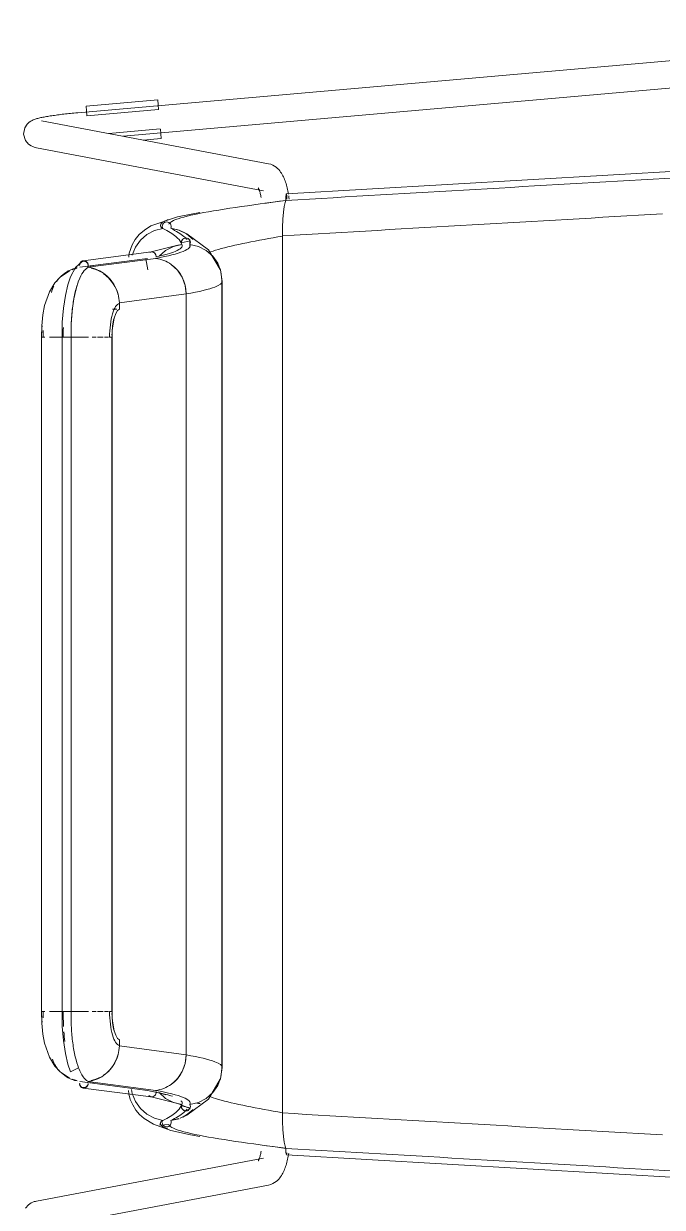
# Model space of a CAD drawing. Header units: millimetres. Extents: x 155927 to 295199, y -4084 to 97293.
# Drawn here: x 226810 to 227090, y 23719 to 24236 of the extents above; entities that cross this region are included whole.
import ezdxf

# ---------------------------------------------------------------- set-up
doc = ezdxf.new("R2010")
doc.units = ezdxf.units.MM
doc.header["$MEASUREMENT"] = 0
doc.layers.add('I-FURN', color=8, linetype='CONTINUOUS', lineweight=9)

msp = doc.modelspace()

# ---------------------------------------------------------------- linework, layer by layer
at = {"layer": 'I-FURN'}
for p, q in [((227277.29, 24236.28), (226833.97, 24197.33)), ((226853.84, 24187.03), (227278.34, 24224.33)), ((226837.58, 24200.15), (226868.99, 24202.91)), ((226868.99, 24202.91), (226869.17, 24200.86)), ((226833.06, 24197.25), (226833.81, 24197.32)), ((226833.81, 24197.32), (226833.97, 24197.33)), ((226837.76, 24198.11), (226837.58, 24200.15)), ((226837.94, 24196.04), (226837.76, 24198.11)), ((226837.95, 24195.92), (226869.36, 24198.68)), ((226869.17, 24200.86), (226869.35, 24198.8)), ((226810.78, 24190.71), (226811.82, 24192.37)), ((226811.82, 24192.37), (226812.73, 24193.22)), ((226812.73, 24193.22), (226813.43, 24193.7)), ((226813.43, 24193.7), (226813.99, 24194)), ((226813.99, 24194), (226814.47, 24194.22)), ((226814.47, 24194.22), (226814.9, 24194.39)), ((226814.9, 24194.39), (226815.3, 24194.53)), ((226815.3, 24194.53), (226815.7, 24194.66)), ((226815.7, 24194.66), (226816.09, 24194.77)), ((226816.09, 24194.77), (226816.49, 24194.88)), ((226816.49, 24194.88), (226816.91, 24194.98)), ((226816.91, 24194.98), (226817.33, 24195.08)), ((226817.33, 24195.08), (226817.78, 24195.18)), ((226817.78, 24195.18), (226818.24, 24195.28)), ((226917.41, 24175.04), (226818.12, 24193.85)), ((226818.24, 24195.28), (226818.71, 24195.37)), ((226818.71, 24195.37), (226819.21, 24195.47)), ((226819.21, 24195.47), (226819.72, 24195.56)), ((226819.72, 24195.56), (226820.26, 24195.66)), ((226820.26, 24195.66), (226820.81, 24195.75)), ((226820.81, 24195.75), (226821.38, 24195.84)), ((226821.38, 24195.84), (226821.96, 24195.93)), ((226821.96, 24195.93), (226822.57, 24196.02)), ((226822.57, 24196.02), (226823.18, 24196.11)), ((226823.18, 24196.11), (226823.82, 24196.2)), ((226823.82, 24196.2), (226824.47, 24196.29)), ((226824.47, 24196.29), (226825.13, 24196.38)), ((226825.13, 24196.38), (226825.81, 24196.47)), ((226825.81, 24196.47), (226826.5, 24196.55)), ((226826.5, 24196.55), (226827.19, 24196.64)), ((226827.19, 24196.64), (226827.9, 24196.72)), ((226827.9, 24196.72), (226828.62, 24196.8)), ((226828.62, 24196.8), (226829.35, 24196.88)), ((226829.35, 24196.88), (226830.08, 24196.96)), ((226830.08, 24196.96), (226830.82, 24197.04)), ((226830.82, 24197.04), (226831.56, 24197.11)), ((226831.56, 24197.11), (226832.31, 24197.18)), ((226832.31, 24197.18), (226833.06, 24197.25)), ((226810.3, 24187.95), (226810.78, 24190.71)), ((226811.13, 24185.2), (226810.3, 24187.95)), ((226870.1, 24190.23), (226847.5, 24188.24)), ((226870.11, 24190.11), (226870.3, 24188.04)), ((226870.3, 24188.04), (226870.48, 24186)), ((226811.13, 24185.2), (226812.45, 24183.62)), ((226812.45, 24183.62), (226813.53, 24182.88)), ((226813.53, 24182.88), (226814.34, 24182.5)), ((226814.34, 24182.5), (226814.96, 24182.29)), ((226814.96, 24182.29), (226815.47, 24182.15)), ((226815.47, 24182.15), (226815.89, 24182.06)), ((226815.89, 24182.06), (226915.18, 24163.25)), ((226862.58, 24185.3), (226870.48, 24186)), ((227257.17, 24181.14), (226925.26, 24161.85)), ((226917.41, 24175.04), (226918.4, 24174.78)), ((226918.4, 24174.78), (226919.3, 24174.42)), ((226919.3, 24174.42), (226920.09, 24173.98)), ((226920.09, 24173.98), (226920.77, 24173.5)), ((226920.77, 24173.5), (226921.37, 24172.99)), ((226921.37, 24172.99), (226921.89, 24172.47)), ((226921.89, 24172.47), (226922.34, 24171.94)), ((226922.34, 24171.94), (226922.74, 24171.4)), ((226922.74, 24171.4), (226923.1, 24170.87)), ((226923.1, 24170.87), (226923.43, 24170.33)), ((226923.43, 24170.33), (226923.72, 24169.79)), ((226923.72, 24169.79), (226923.99, 24169.24)), ((226923.99, 24169.24), (226924.24, 24168.68)), ((226924.24, 24168.68), (226924.48, 24168.11)), ((226924.48, 24168.11), (226924.7, 24167.53)), ((226924.7, 24167.53), (226924.9, 24166.94)), ((226924.9, 24166.94), (226925.1, 24166.33)), ((226925.1, 24166.33), (226925.28, 24165.72)), ((226912.95, 24164.47), (226912.97, 24164.45)), ((226912.97, 24164.45), (226913.01, 24164.37)), ((226913.01, 24164.37), (226913.06, 24164.29)), ((226913.06, 24164.29), (226913.13, 24164.13)), ((226913.13, 24164.13), (226913.22, 24163.94)), ((226913.22, 24163.94), (226913.31, 24163.71)), ((226913.31, 24163.71), (226913.41, 24163.44)), ((226913.41, 24163.44), (226913.52, 24163.13)), ((226913.52, 24163.13), (226913.63, 24162.8)), ((226913.63, 24162.8), (226913.74, 24162.43)), ((226913.74, 24162.43), (226913.84, 24162.04)), ((226913.84, 24162.04), (226913.95, 24161.62)), ((226913.95, 24161.62), (226914.05, 24161.17)), ((226914.05, 24161.17), (226914.15, 24160.7)), ((226925.08, 24160.9), (226925.11, 24161.29)), ((226925.11, 24161.28), (226925.08, 24160.9)), ((226925.11, 24161.29), (226925.16, 24161.59)), ((226925.16, 24161.58), (226925.11, 24161.28)), ((226925.16, 24161.59), (226925.21, 24161.78)), ((226925.21, 24161.77), (226925.16, 24161.58)), ((226925.26, 24161.85), (226925.21, 24161.77)), ((226925.21, 24161.78), (226925.26, 24161.85)), ((226925.31, 24161.78), (226925.26, 24161.85)), ((226925.26, 24161.85), (226925.31, 24161.79)), ((226925.28, 24165.72), (226925.45, 24165.09)), ((226925.31, 24161.79), (226925.36, 24161.6)), ((226925.36, 24161.6), (226925.31, 24161.78)), ((226925.41, 24161.31), (226925.36, 24161.6)), ((226925.36, 24161.6), (226925.41, 24161.31)), ((226925.44, 24160.93), (226925.41, 24161.31)), ((226925.41, 24161.31), (226925.44, 24160.93)), ((226925.45, 24165.09), (226925.61, 24164.44)), ((226925.61, 24164.44), (226925.77, 24163.79)), ((226925.77, 24163.79), (226925.91, 24163.12)), ((226925.91, 24163.12), (226926.04, 24162.44)), ((226926.04, 24162.44), (226926.17, 24161.74)), ((226914.15, 24160.7), (226914.25, 24160.21)), ((226924.3, 24156.33), (226923.99, 24153.84)), ((226924, 24153.87), (226924.31, 24156.33)), ((226924.67, 24158.08), (226924.3, 24156.33)), ((226924.31, 24156.34), (226924.67, 24158.08)), ((226924.67, 24158.08), (226925.07, 24158.98)), ((226925.07, 24158.98), (226924.67, 24158.08)), ((226925.05, 24159.95), (226925.06, 24160.45)), ((226925.06, 24160.44), (226925.05, 24159.95)), ((226925.05, 24159.95), (226925.05, 24159.45)), ((226925.05, 24159.45), (226925.05, 24159.95)), ((226925.05, 24159.45), (226925.07, 24158.98)), ((226925.07, 24158.98), (226925.05, 24159.45)), ((226925.08, 24160.9), (226925.06, 24160.44)), ((226925.06, 24160.45), (226925.08, 24160.9)), ((226925.46, 24160.48), (226925.44, 24160.93)), ((226925.44, 24160.93), (226925.47, 24160.48)), ((226925.47, 24159.99), (226925.46, 24160.48)), ((226925.47, 24160.48), (226925.47, 24159.99)), ((226925.47, 24159.49), (226925.47, 24159.99)), ((226925.47, 24159.99), (226925.47, 24159.49)), ((226926.28, 24161.04), (226926.39, 24160.33)), ((226926.39, 24160.33), (226926.49, 24159.6)), ((226877.68, 24151.84), (226865.97, 24147.85)), ((226887.35, 24153.74), (226877.68, 24151.84)), ((226923.6, 24147.26), (226923.75, 24150.74)), ((226923.75, 24150.74), (226923.6, 24147.2)), ((226923.99, 24153.84), (226923.75, 24150.74)), ((226923.76, 24150.78), (226923.99, 24153.84)), ((226863.14, 24146.03), (226860.9, 24144.04)), ((226865.97, 24147.85), (226863.14, 24146.03)), ((226867.54, 24145.83), (226864.22, 24144.09)), ((226871.17, 24146.73), (226867.54, 24145.83)), ((226870.97, 24147.7), (226871.04, 24148.2)), ((226871.04, 24148.2), (226870.97, 24147.7)), ((226871.01, 24147.2), (226870.97, 24147.7)), ((226870.97, 24147.7), (226871.01, 24147.21)), ((226871.01, 24147.21), (226871.17, 24146.73)), ((226871.18, 24146.73), (226871.01, 24147.2)), ((226871.04, 24148.2), (226871.24, 24148.65)), ((226871.24, 24148.65), (226871.04, 24148.2)), ((226871.24, 24148.65), (226871.54, 24149.04)), ((226871.54, 24149.04), (226871.24, 24148.65)), ((226871.54, 24149.04), (226871.94, 24149.34)), ((226871.94, 24149.34), (226871.54, 24149.04)), ((226872.39, 24149.54), (226871.94, 24149.34)), ((226871.94, 24149.34), (226872.39, 24149.53)), ((226872.39, 24149.53), (226872.88, 24149.61)), ((226872.88, 24149.61), (226872.39, 24149.54)), ((226872.88, 24149.61), (226873.36, 24149.55)), ((226873.36, 24149.55), (226872.88, 24149.61)), ((226873.36, 24149.55), (226873.82, 24149.37)), ((226873.82, 24149.37), (226873.36, 24149.55)), ((226873.82, 24149.37), (226874.22, 24149.08)), ((226874.23, 24149.08), (226873.82, 24149.37)), ((226874.22, 24149.08), (226874.54, 24148.7)), ((226874.54, 24148.7), (226874.23, 24149.08)), ((226874.54, 24148.7), (226874.75, 24148.25)), ((226874.75, 24148.25), (226874.54, 24148.7)), ((226874.81, 24147.26), (226874.66, 24146.79)), ((226874.66, 24146.79), (226874.81, 24147.26)), ((226874.66, 24146.79), (226878.27, 24145.99)), ((226878.28, 24146), (226874.66, 24146.79)), ((226874.75, 24148.25), (226874.84, 24147.76)), ((226874.84, 24147.76), (226874.75, 24148.25)), ((226874.84, 24147.76), (226874.81, 24147.26)), ((226874.81, 24147.26), (226874.84, 24147.76)), ((226878.27, 24145.99), (226881.6, 24144.35)), ((226881.6, 24144.36), (226878.28, 24146)), ((226923.54, 24143.51), (226923.6, 24147.2)), ((226923.6, 24147.2), (226923.54, 24143.43)), ((226859.12, 24141.87), (226857.78, 24139.6)), ((226860.9, 24144.04), (226859.12, 24141.87)), ((226861.4, 24141.61), (226859.22, 24138.53)), ((226864.22, 24144.09), (226861.4, 24141.61)), ((226883.15, 24141.29), (226879.26, 24140.45)), ((226879.43, 24141.24), (226879.34, 24140.74)), ((226879.34, 24140.74), (226879.38, 24140.25)), ((226879.35, 24140.74), (226879.43, 24141.23)), ((226879.38, 24140.24), (226879.35, 24140.74)), ((226879.63, 24141.69), (226879.43, 24141.24)), ((226879.43, 24141.23), (226879.63, 24141.68)), ((226879.63, 24141.68), (226879.94, 24142.07)), ((226879.94, 24142.07), (226879.63, 24141.69)), ((226881.67, 24144.41), (226879.93, 24145.3)), ((226879.94, 24142.07), (226880.35, 24142.36)), ((226880.34, 24142.36), (226879.94, 24142.07)), ((226880.81, 24142.55), (226880.34, 24142.36)), ((226880.35, 24142.36), (226880.81, 24142.55)), ((226881.3, 24142.62), (226880.81, 24142.55)), ((226880.81, 24142.55), (226881.3, 24142.61)), ((226881.79, 24142.55), (226881.3, 24142.62)), ((226881.3, 24142.61), (226881.79, 24142.55)), ((226884.43, 24141.96), (226881.6, 24144.36)), ((226881.6, 24144.35), (226884.44, 24141.96)), ((226891.21, 24137.43), (226881.67, 24144.41)), ((226881.79, 24142.55), (226882.25, 24142.36)), ((226882.25, 24142.36), (226881.79, 24142.55)), ((226882.25, 24142.36), (226882.65, 24142.07)), ((226882.65, 24142.07), (226882.25, 24142.36)), ((226882.65, 24142.07), (226882.96, 24141.68)), ((226882.97, 24141.69), (226882.65, 24142.07)), ((226882.96, 24141.68), (226883.17, 24141.23)), ((226883.17, 24141.24), (226882.97, 24141.69)), ((226883.07, 24138.71), (226883.02, 24141.59)), ((226883.25, 24140.74), (226883.17, 24141.24)), ((226883.17, 24141.23), (226883.25, 24140.74)), ((226883.25, 24140.74), (226883.21, 24140.24)), ((226883.21, 24140.25), (226883.25, 24140.74)), ((226923.54, 24143.43), (226923.54, 23760.03)), ((226923.54, 23760.03), (226923.54, 24143.43)), ((226866.16, 24136.47), (226836.38, 24132.61)), ((226856.49, 24136), (226856.26, 24134.23)), ((226857.78, 24139.6), (226856.49, 24136)), ((226859.22, 24138.53), (226857.82, 24135.01)), ((226865.92, 24136.41), (226865.48, 24136.23)), ((226866.39, 24136.48), (226865.92, 24136.41)), ((226866.08, 24136.45), (226877.7, 24139.42)), ((226866.86, 24136.41), (226866.39, 24136.48)), ((226867.3, 24136.22), (226866.86, 24136.41)), ((226867.69, 24135.93), (226867.3, 24136.22)), ((226867.99, 24135.55), (226867.69, 24135.93)), ((226868.18, 24135.09), (226867.99, 24135.55)), ((226872.43, 24137.13), (226869.56, 24134.62)), ((226875.83, 24138.88), (226872.43, 24137.13)), ((226879.54, 24139.78), (226875.83, 24138.88)), ((226877.7, 24139.42), (226879.56, 24139.74)), ((226879.38, 24140.25), (226879.54, 24139.78)), ((226879.55, 24139.77), (226879.38, 24140.24)), ((226883.05, 24139.78), (226883.21, 24140.25)), ((226883.21, 24140.24), (226883.05, 24139.77)), ((226886.76, 24138.88), (226883.05, 24139.78)), ((226886.76, 24138.88), (226890.15, 24137.13)), ((226890.16, 24137.13), (226886.76, 24138.88)), ((226890.15, 24137.13), (226893.03, 24134.62)), ((226893.03, 24134.62), (226890.16, 24137.13)), ((226896.33, 24128.78), (226891.21, 24137.43)), ((226832.98, 24129.71), (226835.88, 24132.25)), ((226864.52, 24133.62), (226834.82, 24129.77)), ((226836.02, 24129.92), (226840.79, 24130.54)), ((226838.37, 24129.79), (226868.07, 24133.64)), ((226863.74, 24133.49), (226864.69, 24128.67)), ((226868.26, 24134.6), (226868.18, 24135.09)), ((226868.22, 24134.11), (226868.26, 24134.6)), ((226877.57, 24128.52), (226874.83, 24131.01)), ((226893.03, 24134.62), (226895.2, 24131.48)), ((226895.2, 24131.49), (226893.03, 24134.62)), ((226896.4, 24128.62), (226895.03, 24131.8)), ((226896.57, 24127.92), (226895.2, 24131.49)), ((226895.2, 24131.48), (226896.56, 24127.91)), ((226824, 24122.98), (226826.3, 24125.45)), ((226826.3, 24125.45), (226830.19, 24128.13)), ((226829.64, 24122.13), (226830.8, 24125.59)), ((226830.19, 24128.13), (226830.39, 24128.23)), ((226830.8, 24125.59), (226832.98, 24129.71)), ((226879.65, 24125.4), (226877.57, 24128.52)), ((226880.97, 24121.86), (226879.65, 24125.4)), ((226897.19, 24123.59), (226896.4, 24128.62)), ((226896.56, 24127.91), (226897.04, 24124.12)), ((226897.04, 24124.12), (226896.57, 24127.92)), ((226821.61, 24119.09), (226824, 24122.98)), ((226828.54, 24117.44), (226829.64, 24122.13)), ((226833.25, 24120.39), (226832.28, 24115.96)), ((226834.34, 24123.83), (226833.25, 24120.39)), ((226881.44, 24118.09), (226880.97, 24121.86)), ((226897.04, 24124.12), (226897.04, 23779.34)), ((226897.04, 23779.34), (226897.04, 24124.12)), ((226897.19, 24084.68), (226897.19, 24123.59)), ((226819.48, 24113.05), (226821.61, 24119.09)), ((226827.69, 24111.82), (226828.54, 24117.44)), ((226832.28, 24115.96), (226831.69, 24111.95)), ((226852.17, 24114.23), (226881.44, 24118.09)), ((226881.44, 24118.09), (226881.44, 23785.38)), ((226881.44, 23785.38), (226881.44, 24118.09)), ((226818.69, 24109.01), (226819.48, 24113.05)), ((226827.21, 24105.7), (226827.69, 24111.82)), ((226831.69, 24111.95), (226831.15, 24105.38)), ((226851.12, 24111.51), (226849.23, 24111.51)), ((226849.91, 24107.54), (226850.58, 24109.52)), ((226850.58, 24109.52), (226851.37, 24110.87)), ((226851.37, 24110.87), (226852.23, 24111.51)), ((226852.23, 24111.51), (226852.17, 24114.23)), ((226818.08, 24099.16), (226818.19, 24104.19)), ((226818.19, 24104.19), (226818.69, 24109.01)), ((226827.11, 24099.16), (226827.21, 24105.7)), ((226831.15, 24105.38), (226831.07, 24099.16)), ((226849.08, 24102.2), (226849.4, 24105.05)), ((226849.4, 24105.05), (226849.91, 24107.54)), ((226818.25, 24099.16), (226818.08, 24099.16)), ((226818.08, 24099.16), (226818.08, 23804.31)), ((226818.09, 24099.16), (226819.57, 24099.16)), ((226821.6, 24099.16), (226824.17, 24099.16)), ((226827.36, 24099.16), (226824.33, 24099.16)), ((226824.34, 24099.16), (226827.36, 24099.16)), ((226827.11, 24099.16), (226827.11, 23804.31)), ((226827.11, 24099.16), (226831.07, 24099.16)), ((226827.18, 24099.16), (226827.11, 24099.16)), ((226827.38, 24099.16), (226827.18, 24099.16)), ((226827.68, 24099.16), (226827.38, 24099.16)), ((226828.07, 24099.16), (226827.68, 24099.16)), ((226828.53, 24099.16), (226828.07, 24099.16)), ((226829.02, 24099.16), (226828.53, 24099.16)), ((226829.52, 24099.16), (226829.02, 24099.16)), ((226829.99, 24099.16), (226829.52, 24099.16)), ((226830.41, 24099.16), (226829.99, 24099.16)), ((226830.74, 24099.16), (226830.41, 24099.16)), ((226830.96, 24099.16), (226830.74, 24099.16)), ((226831.07, 24099.16), (226830.96, 24099.16)), ((226834.86, 24099.16), (226831.05, 24099.16)), ((226831.05, 24099.16), (226834.86, 24099.16)), ((226831.08, 23804.31), (226831.08, 24099.16)), ((226835.05, 24099.16), (226838.61, 24099.16)), ((226840.24, 24099.16), (226842.08, 24099.16)), ((226842.6, 24099.16), (226845.06, 24099.16)), ((226845.65, 24099.16), (226847.39, 24099.16)), ((226848.92, 24099.16), (226848.92, 23804.31)), ((226848.98, 24099.16), (226849.08, 24102.2)), ((226848.98, 23804.31), (226848.98, 24099.16)), ((226897.19, 23779.88), (226897.19, 24084.68)), ((226818.08, 23804.31), (226818.25, 23804.31)), ((226818.08, 23804.31), (226818.19, 23799.28)), ((226819.57, 23804.31), (226818.09, 23804.31)), ((226824.17, 23804.31), (226821.6, 23804.31)), ((226824.33, 23804.31), (226827.36, 23804.31)), ((226827.36, 23804.31), (226824.34, 23804.31)), ((226830.96, 23804.31), (226827.11, 23804.31)), ((226827.11, 23804.31), (226827.21, 23797.76)), ((226827.11, 23804.31), (226827.18, 23804.31)), ((226827.18, 23804.31), (226827.38, 23804.31)), ((226827.38, 23804.31), (226827.68, 23804.31)), ((226827.68, 23804.31), (226828.07, 23804.31)), ((226828.07, 23804.31), (226828.53, 23804.31)), ((226828.53, 23804.31), (226829.02, 23804.31)), ((226829.02, 23804.31), (226829.52, 23804.31)), ((226829.52, 23804.31), (226829.99, 23804.31)), ((226829.99, 23804.31), (226830.41, 23804.31)), ((226830.41, 23804.31), (226830.74, 23804.31)), ((226830.74, 23804.31), (226830.96, 23804.31)), ((226831.05, 23804.31), (226834.86, 23804.31)), ((226834.86, 23804.31), (226831.05, 23804.31)), ((226838.61, 23804.31), (226835.05, 23804.31)), ((226842.08, 23804.31), (226840.24, 23804.31)), ((226845.06, 23804.31), (226842.6, 23804.31)), ((226847.39, 23804.31), (226845.65, 23804.31)), ((226849.08, 23801.27), (226848.98, 23804.31)), ((226818.19, 23799.28), (226818.69, 23794.45)), ((226849.4, 23798.42), (226849.08, 23801.27)), ((226818.69, 23794.45), (226819.48, 23790.42)), ((226827.21, 23797.76), (226827.69, 23791.64)), ((226849.91, 23795.93), (226849.4, 23798.42)), ((226850.58, 23793.94), (226849.91, 23795.93)), ((226851.37, 23792.59), (226850.58, 23793.94)), ((226819.48, 23790.42), (226821.61, 23784.37)), ((226827.69, 23791.64), (226828.54, 23786.02)), ((226852.23, 23791.95), (226851.37, 23792.59)), ((226852.17, 23789.24), (226852.23, 23791.95)), ((226881.44, 23785.38), (226852.17, 23789.24)), ((226821.61, 23784.37), (226824, 23780.49)), ((226828.54, 23786.02), (226829.64, 23781.33)), ((226880.97, 23781.61), (226881.44, 23785.38)), ((226824, 23780.49), (226826.3, 23778.01)), ((226829.64, 23781.33), (226830.8, 23777.88)), ((226830.8, 23777.88), (226834.34, 23779.64)), ((226877.57, 23774.95), (226879.65, 23778.06)), ((226879.65, 23778.06), (226880.97, 23781.61)), ((226897.19, 23779.88), (226896.4, 23774.84)), ((226897.04, 23779.34), (226896.56, 23775.55)), ((226896.57, 23775.55), (226897.04, 23779.34)), ((226826.3, 23778.01), (226830.19, 23775.34)), ((226830.19, 23775.34), (226830.39, 23775.24)), ((226834.82, 23773.69), (226864.52, 23769.85)), ((226838.35, 23773.24), (226840.79, 23772.92)), ((226838.37, 23773.67), (226868.07, 23769.83)), ((226874.83, 23772.46), (226877.57, 23774.95)), ((226896.33, 23774.69), (226891.21, 23766.04)), ((226896.4, 23774.84), (226895.03, 23771.66)), ((226896.56, 23775.55), (226895.2, 23771.98)), ((226895.2, 23771.98), (226896.57, 23775.55)), ((226836.38, 23770.85), (226866.16, 23767)), ((226856.16, 23769.73), (226856.31, 23768.31)), ((226856.31, 23768.31), (226856.97, 23765.81)), ((226857.45, 23770.19), (226857.82, 23768.45)), ((226857.83, 23768.46), (226857.46, 23770.2)), ((226857.82, 23768.45), (226859.22, 23764.94)), ((226870.03, 23768.6), (226863.74, 23769.97)), ((226867.69, 23767.54), (226867.99, 23767.92)), ((226867.99, 23767.92), (226868.18, 23768.37)), ((226868.18, 23768.37), (226868.26, 23768.86)), ((226868.26, 23768.86), (226868.22, 23769.36)), ((226869.56, 23768.84), (226872.43, 23766.33)), ((226872.46, 23767.84), (226870.03, 23768.6)), ((226893.03, 23768.85), (226890.15, 23766.34)), ((226890.16, 23766.33), (226893.03, 23768.84)), ((226895.2, 23771.98), (226893.03, 23768.85)), ((226893.03, 23768.84), (226895.2, 23771.98)), ((226856.97, 23765.81), (226858, 23763.44)), ((226858, 23763.44), (226859.37, 23761.24)), ((226859.22, 23764.94), (226861.4, 23761.85)), ((226865.1, 23767.53), (226865.48, 23767.24)), ((226865.48, 23767.24), (226865.92, 23767.05)), ((226865.92, 23767.05), (226866.39, 23766.98)), ((226866.08, 23767.01), (226877.7, 23764.05)), ((226866.39, 23766.98), (226866.86, 23767.05)), ((226866.86, 23767.05), (226867.3, 23767.24)), ((226867.3, 23767.24), (226867.69, 23767.54)), ((226872.43, 23766.33), (226875.83, 23764.58)), ((226875.83, 23764.58), (226879.54, 23763.69)), ((226877.7, 23764.05), (226883.02, 23761.88)), ((226879.26, 23763.01), (226883.15, 23762.17)), ((226879.38, 23763.22), (226879.34, 23762.72)), ((226879.34, 23762.72), (226879.43, 23762.23)), ((226879.35, 23762.72), (226879.38, 23763.22)), ((226879.43, 23762.23), (226879.35, 23762.72)), ((226879.38, 23763.22), (226879.55, 23763.69)), ((226879.54, 23763.69), (226879.38, 23763.22)), ((226891.21, 23766.04), (226881.67, 23759.05)), ((226883.05, 23763.69), (226886.76, 23764.58)), ((226883.05, 23763.69), (226883.21, 23763.22)), ((226883.21, 23763.22), (226883.05, 23763.69)), ((226883.25, 23762.72), (226883.17, 23762.23)), ((226883.17, 23762.23), (226883.25, 23762.72)), ((226883.21, 23763.22), (226883.25, 23762.72)), ((226883.25, 23762.72), (226883.21, 23763.22)), ((226890.15, 23766.34), (226886.76, 23764.59)), ((226886.76, 23764.58), (226890.16, 23766.33)), ((226859.37, 23761.24), (226861.06, 23759.26)), ((226861.06, 23759.26), (226863.02, 23757.53)), ((226861.4, 23761.85), (226864.22, 23759.37)), ((226863.02, 23757.53), (226867.13, 23755.02)), ((226864.22, 23759.37), (226867.54, 23757.63)), ((226867.54, 23757.63), (226871.17, 23756.73)), ((226878.27, 23757.47), (226874.66, 23756.68)), ((226874.66, 23756.68), (226878.28, 23757.46)), ((226878.78, 23757.65), (226881.6, 23759.1)), ((226879.63, 23761.78), (226879.43, 23762.23)), ((226879.43, 23762.23), (226879.63, 23761.78)), ((226879.94, 23761.4), (226879.63, 23761.78)), ((226879.63, 23761.78), (226879.94, 23761.4)), ((226881.6, 23759.11), (226879.93, 23758.16)), ((226881.67, 23759.05), (226879.93, 23758.16)), ((226880.35, 23761.11), (226879.94, 23761.4)), ((226879.94, 23761.4), (226880.34, 23761.1)), ((226880.34, 23761.1), (226880.81, 23760.91)), ((226880.81, 23760.92), (226880.35, 23761.11)), ((226881.3, 23760.85), (226880.81, 23760.92)), ((226880.81, 23760.91), (226881.3, 23760.85)), ((226881.79, 23760.92), (226881.3, 23760.85)), ((226881.3, 23760.85), (226881.79, 23760.91)), ((226884.44, 23761.51), (226881.6, 23759.11)), ((226881.6, 23759.1), (226884.43, 23761.51)), ((226882.25, 23761.11), (226881.79, 23760.92)), ((226881.79, 23760.91), (226882.25, 23761.1)), ((226882.65, 23761.4), (226882.25, 23761.11)), ((226882.25, 23761.1), (226882.65, 23761.4)), ((226882.96, 23761.78), (226882.65, 23761.4)), ((226882.65, 23761.4), (226882.97, 23761.78)), ((226883.17, 23762.23), (226882.96, 23761.78)), ((226882.97, 23761.78), (226883.17, 23762.23)), ((226923.54, 23760.03), (226923.6, 23756.26)), ((226923.6, 23756.26), (226923.54, 23759.95)), ((226867.13, 23755.02), (226874.76, 23752.35)), ((226870.25, 23755.82), (226869.93, 23754.66)), ((226869.93, 23754.66), (226873.78, 23754.85)), ((226871.04, 23755.27), (226870.97, 23755.76)), ((226870.97, 23755.76), (226871.04, 23755.27)), ((226871.01, 23756.26), (226871.18, 23756.73)), ((226871.17, 23756.73), (226871.01, 23756.26)), ((226871.24, 23754.81), (226871.04, 23755.27)), ((226871.04, 23755.27), (226871.24, 23754.81)), ((226871.54, 23754.43), (226871.24, 23754.81)), ((226871.24, 23754.81), (226871.54, 23754.42)), ((226871.94, 23754.13), (226871.54, 23754.43)), ((226871.54, 23754.42), (226871.94, 23754.12)), ((226872.39, 23753.93), (226871.94, 23754.13)), ((226871.94, 23754.12), (226872.39, 23753.93)), ((226872.88, 23753.86), (226872.39, 23753.93)), ((226872.39, 23753.93), (226872.88, 23753.85)), ((226873.36, 23753.92), (226872.88, 23753.86)), ((226872.88, 23753.85), (226873.36, 23753.91)), ((226873.82, 23754.1), (226873.36, 23753.92)), ((226873.36, 23753.91), (226873.82, 23754.1)), ((226874.22, 23754.39), (226873.82, 23754.1)), ((226873.82, 23754.1), (226874.23, 23754.38)), ((226874.54, 23754.77), (226874.22, 23754.39)), ((226874.23, 23754.38), (226874.54, 23754.76)), ((226874.75, 23755.22), (226874.54, 23754.77)), ((226874.54, 23754.76), (226874.75, 23755.21)), ((226874.66, 23756.68), (226874.81, 23756.21)), ((226874.81, 23756.2), (226874.66, 23756.68)), ((226874.84, 23755.71), (226874.75, 23755.22)), ((226874.75, 23755.21), (226874.84, 23755.7)), ((226874.76, 23752.35), (226883.28, 23750.46)), ((226874.81, 23756.21), (226874.84, 23755.71)), ((226874.84, 23755.7), (226874.81, 23756.2)), ((226923.6, 23756.26), (226923.75, 23752.73)), ((226923.75, 23752.73), (226923.6, 23756.2)), ((226923.75, 23752.73), (226923.99, 23749.63)), ((226923.99, 23749.62), (226923.76, 23752.68)), ((226883.28, 23750.46), (226887.35, 23749.72)), ((226923.99, 23749.63), (226924.3, 23747.13)), ((226924.31, 23747.13), (226924, 23749.59)), ((226924.3, 23747.13), (226924.67, 23745.38)), ((226924.67, 23745.38), (226924.31, 23747.12)), ((226913.84, 23741.43), (226913.95, 23741.85)), ((226913.95, 23741.85), (226914.05, 23742.29)), ((226914.05, 23742.29), (226914.15, 23742.76)), ((226914.15, 23742.76), (226914.25, 23743.26)), ((226925.07, 23744.48), (226924.67, 23745.38)), ((226924.67, 23745.38), (226925.07, 23744.48)), ((226925.07, 23744.48), (226925.05, 23744.01)), ((226925.05, 23744.01), (226925.07, 23744.48)), ((226925.05, 23744.01), (226925.05, 23743.51)), ((226925.05, 23743.51), (226925.05, 23744.01)), ((226925.05, 23743.51), (226925.06, 23743.02)), ((226925.06, 23743.02), (226925.05, 23743.51)), ((226925.06, 23743.02), (226925.08, 23742.57)), ((226925.08, 23742.56), (226925.06, 23743.02)), ((226925.08, 23742.57), (226925.11, 23742.18)), ((226925.11, 23742.18), (226925.08, 23742.56)), ((226925.11, 23742.18), (226925.16, 23741.88)), ((226925.16, 23741.88), (226925.11, 23742.18)), ((226925.36, 23741.86), (226925.41, 23742.15)), ((226925.41, 23742.15), (226925.36, 23741.86)), ((226925.41, 23742.15), (226925.44, 23742.53)), ((226925.44, 23742.53), (226925.41, 23742.15)), ((226926.17, 23741.72), (226926.28, 23742.42)), ((226915.18, 23740.21), (226815.89, 23721.4)), ((226912.95, 23738.99), (226912.97, 23739.02)), ((226912.97, 23739.02), (226913.01, 23739.09)), ((226913.01, 23739.09), (226913.06, 23739.18)), ((226913.06, 23739.18), (226913.13, 23739.33)), ((226913.13, 23739.33), (226913.22, 23739.53)), ((226913.22, 23739.53), (226913.31, 23739.76)), ((226913.31, 23739.76), (226913.41, 23740.03)), ((226913.41, 23740.03), (226913.52, 23740.33)), ((226913.52, 23740.33), (226913.63, 23740.67)), ((226913.63, 23740.67), (226913.74, 23741.03)), ((226913.74, 23741.03), (226913.84, 23741.43)), ((226924.9, 23736.53), (226925.1, 23737.13)), ((226925.1, 23737.13), (226925.28, 23737.75)), ((226925.26, 23741.62), (226925.31, 23741.68)), ((226925.31, 23741.68), (226925.26, 23741.61)), ((227257.17, 23722.33), (226925.26, 23741.61)), ((226925.28, 23737.75), (226925.45, 23738.38)), ((226925.45, 23738.38), (226925.61, 23739.02)), ((226925.61, 23739.02), (226925.77, 23739.68)), ((226925.77, 23739.68), (226925.91, 23740.35)), ((226925.91, 23740.35), (226926.04, 23741.03)), ((226926.04, 23741.03), (226926.17, 23741.71)), ((226921.89, 23731), (226922.34, 23731.53)), ((226922.34, 23731.53), (226922.74, 23732.06)), ((226922.74, 23732.06), (226923.1, 23732.6)), ((226923.1, 23732.6), (226923.43, 23733.14)), ((226923.43, 23733.14), (226923.72, 23733.67)), ((226923.72, 23733.67), (226923.99, 23734.22)), ((226923.99, 23734.22), (226924.24, 23734.78)), ((226924.24, 23734.78), (226924.48, 23735.35)), ((226924.48, 23735.35), (226924.7, 23735.94)), ((226924.7, 23735.94), (226924.9, 23736.53)), ((226818.12, 23709.61), (226917.41, 23728.42)), ((226917.41, 23728.42), (226918.4, 23728.68)), ((226918.4, 23728.68), (226919.3, 23729.05)), ((226919.3, 23729.05), (226920.09, 23729.48)), ((226920.09, 23729.48), (226920.77, 23729.97)), ((226920.77, 23729.97), (226921.37, 23730.48)), ((226921.37, 23730.48), (226921.89, 23731)), ((226814.34, 23720.96), (226814.96, 23721.18)), ((226814.96, 23721.18), (226815.47, 23721.31)), ((226815.47, 23721.31), (226815.89, 23721.4)), ((226811.13, 23718.26), (226812.45, 23719.84)), ((226812.45, 23719.84), (226813.53, 23720.59)), ((226813.53, 23720.59), (226814.34, 23720.96))]:
    msp.add_line(p, q, dxfattribs=at)
for centre, major_axis, ratio, start_param, end_param in [((226866.39, 24134.52), (0, 1.96), 0.955139, 4.501447, 6.790779), ((226866.37, 24117.96), (0, 15.78), 0.955139, 5.929149, 6.170649), ((226866.37, 24117.96), (0, 15.78), 0.955139, 5.687432, 5.928979), ((226866.37, 24117.96), (0, 15.78), 0.955139, 4.720632, 5.68731), ((226822.35, 24099.16), (0, 12.4), 0.287441, 1.332781, 1.570796), ((226833.83, 24099.16), (-15.75, 0), 0.000004, 3.431839, 3.614078), ((226822.35, 23804.31), (0, -12.4), 0.287441, 4.712389, 4.932602), ((226833.83, 23804.31), (-15.75, 0), 0.000004, 2.669107, 2.851347), ((226866.37, 23785.51), (0, 15.78), 0.955139, 3.737469, 4.704147), ((226866.39, 23768.95), (0, 1.96), 0.955139, 2.379629, 4.923331), ((226866.37, 23785.51), (0, 15.78), 0.955139, 3.254129, 3.495629), ((226866.37, 23785.51), (0, 15.78), 0.955139, 3.495799, 3.737346)]:
    msp.add_ellipse(centre, major_axis=major_axis, ratio=ratio, start_param=start_param, end_param=end_param, dxfattribs=at)
for points in [[(226925.07, 24158.98), (226980.31, 24162.2), (227090.9, 24168.64), (227201.67, 24175.08), (227257.07, 24178.3)], [(226925.06, 24158.97), (226922, 24158.58), (226918.91, 24158.19), (226915.86, 24157.81)], [(226923.54, 24143.51), (226978.9, 24146.71), (227034.32, 24149.9), (227089.78, 24153.1)], [(226883.05, 24139.77), (226883.6, 24138.75), (226881.63, 24136.71), (226873.57, 24134.66), (226868.07, 24133.64)], [(226838.55, 24130.55), (226838.56, 24130.39), (226838.56, 24130.22), (226838.52, 24130.06)], [(226831.05, 24099.16), (226831, 24101.5), (226831.08, 24106.16), (226831.71, 24113.01), (226832.82, 24119.16), (226834.34, 24124.23), (226836.24, 24127.93), (226837.65, 24129.24), (226838.37, 24129.59)], [(226831.49, 24128.71), (226832.11, 24128.95), (226832.76, 24129.11), (226833.42, 24129.25)], [(226852.17, 24114.23), (226852.13, 24115.52), (226851.77, 24118.02), (226850.35, 24121.62), (226848.16, 24124.77), (226845.32, 24127.3), (226841.98, 24129.06), (226839.61, 24129.64), (226838.37, 24129.79)], [(226839.88, 24129.33), (226841.27, 24129.02), (226842.64, 24128.52), (226843.89, 24127.82)], [(226823.55, 24121.54), (226823.12, 24120.66), (226822.72, 24119.73), (226822.49, 24118.77)], [(226897.19, 24123.59), (226897.19, 24123.77), (226897.14, 24123.95), (226897.04, 24124.12)], [(226847.85, 24099.16), (226847.91, 24102.95), (226848.87, 24110.34), (226851.04, 24113.73), (226852.15, 24113.98)], [(226818.17, 24099.16), (226818.16, 24100.87), (226818.23, 24102.55), (226818.39, 24104.13)], [(226849.86, 24107.54), (226849.32, 24105.49), (226849.03, 24102.77), (226848.94, 24100)], [(226827.65, 24099.16), (226827.62, 24100.59), (226827.63, 24102.01), (226827.66, 24103.42)], [(226818.35, 23799.71), (226818.22, 23801.18), (226818.16, 23802.73), (226818.17, 23804.31)], [(226827.75, 23797.71), (226827.64, 23799.89), (226827.61, 23802.09), (226827.65, 23804.31)], [(226852.15, 23789.48), (226851.6, 23789.61), (226850.5, 23790.56), (226849.1, 23793.88), (226848.14, 23798.68), (226847.88, 23802.41), (226847.85, 23804.31)], [(226848.92, 23803.47), (226848.98, 23800.69), (226849.34, 23798.14), (226849.86, 23795.93)], [(226828.32, 23791.15), (226828.14, 23792.56), (226827.97, 23794.01), (226827.87, 23795.49)], [(226838.37, 23773.67), (226839.61, 23773.82), (226841.98, 23774.4), (226845.32, 23776.17), (226848.16, 23778.69), (226850.35, 23781.84), (226851.77, 23785.44), (226852.13, 23787.94), (226852.17, 23789.24)], [(226838.37, 23773.88), (226837.65, 23774.23), (226836.24, 23775.54), (226834.98, 23778), (226834.41, 23779.47)], [(226897.04, 23779.34), (226897.14, 23779.52), (226897.19, 23779.7), (226897.19, 23779.88)], [(226833.49, 23774.14), (226832.81, 23774.3), (226832.13, 23774.5), (226831.48, 23774.75)], [(226843.88, 23775.66), (226842.62, 23774.96), (226841.25, 23774.56), (226839.87, 23774.22)], [(226875.39, 23767.23), (226873.5, 23767.88), (226870.69, 23768.54), (226867.65, 23769.2)], [(226883.05, 23763.69), (226883.6, 23764.71), (226881.63, 23766.76), (226873.57, 23768.81), (226868.07, 23769.83)], [(226879.55, 23763.69), (226879.84, 23764.24), (226879.69, 23764.78), (226879.12, 23765.32)], [(226887.51, 23764.08), (226887.04, 23764.14), (226886.58, 23764.19), (226886.11, 23764.25)], [(227089.78, 23750.37), (227034.32, 23753.56), (226978.9, 23756.76), (226923.54, 23759.95)], [(226925.06, 23744.5), (226921.94, 23744.89), (226918.78, 23745.29), (226915.66, 23745.68)], [(226925.07, 23744.48), (226980.31, 23741.26), (227090.9, 23734.82), (227201.67, 23728.38), (227257.07, 23725.16)]]:
    msp.add_open_spline(points, degree=3, dxfattribs=at)
for points, knots in [([(226925.07, 24158.98), (226917.52, 24157.97), (226902.31, 24155.93), (226883.87, 24152.88), (226875.57, 24150.44), (226873.97, 24149.02), (226873.78, 24148.62)], [0, 0, 0, 0, 0.25, 0.5, 0.75, 0.8499412, 0.8499412, 0.8499412, 0.8499412]), ([(226873.59, 24150.58), (226872.87, 24150.32), (226869.85, 24149.04), (226869.62, 24147.76), (226871.17, 24146.73)], [0.6866019, 0.6866019, 0.6866019, 0.6866019, 0.75, 1, 1, 1, 1]), ([(226871.18, 24146.73), (226873.57, 24145.57), (226877, 24143.48), (226878.79, 24141.39), (226879.26, 24140.45)], [0, 0, 0, 0, 0.5, 0.9025379, 0.9025379, 0.9025379, 0.9025379]), ([(226874.66, 24146.79), (226877.07, 24145.62), (226879.72, 24143.99), (226881.4, 24142.36), (226881.79, 24141.9)], [0, 0, 0, 0, 0.5, 0.696307, 0.696307, 0.696307, 0.696307]), ([(226891.27, 24136.13), (226892.42, 24136.62), (226896.66, 24138.08), (226907.37, 24140.51), (226918.15, 24142.46), (226923.54, 24143.43)], [0.375, 0.375, 0.375, 0.375, 0.5, 0.75, 1, 1, 1, 1]), ([(226879.55, 24139.77), (226880.09, 24138.75), (226878.36, 24136.94), (226871.87, 24135.12), (226868.16, 24134.33)], [0, 0, 0, 0, 0.5, 0.8877852, 0.8877852, 0.8877852, 0.8877852]), ([(226838.37, 24129.79), (226838.43, 24129.93), (226838.49, 24130.15), (226838.54, 24130.43), (226838.55, 24130.71), (226838.51, 24131.01), (226838.43, 24131.3), (226838.32, 24131.57), (226838.12, 24131.89), (226837.82, 24132.21), (226837.45, 24132.44), (226837.09, 24132.58), (226836.78, 24132.62), (226836.5, 24132.63), (226836.24, 24132.59), (226835.99, 24132.52), (226835.75, 24132.41), (226835.45, 24132.22), (226835.14, 24131.89), (226834.92, 24131.49), (226834.82, 24131.14), (226834.78, 24130.88), (226834.78, 24130.72), (226834.78, 24130.65)], [0, 0, 0, 0, 0.0555556, 0.0833333, 0.1111111, 0.1666667, 0.1944444, 0.2222222, 0.2777778, 0.3333333, 0.3888889, 0.4444444, 0.4791667, 0.5138889, 0.5486111, 0.5833333, 0.6180556, 0.6527778, 0.7222222, 0.7916667, 0.8263889, 0.8611111, 0.8888889, 0.8888889, 0.8888889, 0.8888889]), ([(226834.8, 24130.55), (226834.8, 24130.72), (226834.84, 24131.01), (226834.98, 24131.39), (226835.24, 24131.81), (226835.76, 24132.26), (226836.62, 24132.51), (226837.42, 24132.28), (226837.95, 24131.89), (226838.26, 24131.51), (226838.41, 24131.2), (226838.45, 24131.04)], [-0.875, -0.875, -0.875, -0.875, -0.8125, -0.765625, -0.71875, -0.625, -0.5, -0.375, -0.3125, -0.25, -0.1875, -0.1875, -0.1875, -0.1875]), ([(226833.71, 24129.58), (226832.94, 24129.42), (226831.04, 24128.85), (226828.18, 24127.3), (226825.99, 24125.29), (226824.98, 24123.91), (226824.72, 24123.5)], [0.0592823, 0.0592823, 0.0592823, 0.0592823, 0.1666667, 0.3333333, 0.5, 0.565028, 0.565028, 0.565028, 0.565028]), ([(226845.24, 24126.96), (226847.3, 24125.52), (226849.8, 24122.58), (226851.37, 24119.01), (226851.61, 24117.76)], [-0.6666667, -0.6666667, -0.6666667, -0.6666667, -0.3333333, -0.1666667, -0.1666667, -0.1666667, -0.1666667]), ([(226881.44, 24118.09), (226887.17, 24119.09), (226894.81, 24120.93), (226897.19, 24122.76), (226897.19, 24123.59)], [0, 0, 0, 0, 0.5, 0.9107154, 0.9107154, 0.9107154, 0.9107154]), ([(226834.34, 23779.64), (226833.8, 23781.06), (226832.8, 23784.39), (226831.71, 23790.45), (226831.08, 23797.31), (226831, 23801.96), (226831.05, 23804.31)], [0.3397465, 0.3397465, 0.3397465, 0.3397465, 0.5, 0.6666667, 0.8333333, 0.9999948, 0.9999948, 0.9999948, 0.9999948]), ([(226822.92, 23783.44), (226823.1, 23782.92), (226823.67, 23781.58), (226824.41, 23780.32), (226824.94, 23779.59)], [0.260519, 0.260519, 0.260519, 0.260519, 0.3333333, 0.4544474, 0.4544474, 0.4544474, 0.4544474]), ([(226851.61, 23785.7), (226851.29, 23784.47), (226849.86, 23780.95), (226847.4, 23777.64), (226845.24, 23776.51)], [-0.8333333, -0.8333333, -0.8333333, -0.8333333, -0.6666667, -0.3333333, -0.3333333, -0.3333333, -0.3333333]), ([(226897.19, 23779.88), (226897.19, 23780.71), (226894.81, 23782.54), (226887.17, 23784.37), (226881.44, 23785.38)], [0.0892847, 0.0892847, 0.0892847, 0.0892847, 0.5, 1, 1, 1, 1]), ([(226825.57, 23778.8), (226826.36, 23777.86), (226828.17, 23776.18), (226830.99, 23774.58), (226832.9, 23774.12), (226833.64, 23773.96)], [0.5, 0.5, 0.5, 0.5, 0.6666667, 0.8333333, 0.9365189, 0.9365189, 0.9365189, 0.9365189]), ([(226838.45, 23772.42), (226838.42, 23772.3), (226838.32, 23772.07), (226838.04, 23771.66), (226837.5, 23771.2), (226836.62, 23770.95), (226835.84, 23771.18), (226835.33, 23771.57), (226835.03, 23771.96), (226834.84, 23772.42), (226834.8, 23772.75), (226834.8, 23772.91)], [-0.8125, -0.8125, -0.8125, -0.8125, -0.765625, -0.71875, -0.625, -0.5, -0.375, -0.3125, -0.25, -0.1875, -0.125, -0.125, -0.125, -0.125]), ([(226834.78, 23772.82), (226834.78, 23772.68), (226834.79, 23772.45), (226834.86, 23772.16), (226834.96, 23771.89), (226835.14, 23771.58), (226835.43, 23771.26), (226835.79, 23771.02), (226836.14, 23770.89), (226836.45, 23770.84), (226836.72, 23770.84), (226836.99, 23770.87), (226837.24, 23770.94), (226837.49, 23771.06), (226837.8, 23771.25), (226838.13, 23771.57), (226838.36, 23771.97), (226838.48, 23772.32), (226838.53, 23772.58), (226838.55, 23772.75), (226838.55, 23772.82)], [0.1111111, 0.1111111, 0.1111111, 0.1111111, 0.1666667, 0.1944444, 0.2222222, 0.2777778, 0.3333333, 0.3888889, 0.4444444, 0.4791667, 0.5138889, 0.5486111, 0.5833333, 0.6180556, 0.6527778, 0.7222222, 0.7916667, 0.8263889, 0.8611111, 0.8888889, 0.8888889, 0.8888889, 0.8888889]), ([(226871.18, 23756.73), (226873.57, 23757.89), (226877, 23759.98), (226878.79, 23762.08), (226879.26, 23763.01)], [0, 0, 0, 0, 0.5, 0.9025383, 0.9025383, 0.9025383, 0.9025383]), ([(226923.54, 23760.03), (226918.15, 23761.01), (226907.37, 23762.95), (226896.66, 23765.39), (226892.42, 23766.84), (226891.27, 23767.33)], [0, 0, 0, 0, 0.25, 0.5, 0.625, 0.625, 0.625, 0.625]), ([(226874.66, 23756.68), (226877.07, 23757.85), (226879.72, 23759.47), (226881.4, 23761.1), (226881.79, 23761.56)], [0, 0, 0, 0, 0.5, 0.6963068, 0.6963068, 0.6963068, 0.6963068]), ([(226873.38, 23752.96), (226872.75, 23753.19), (226869.85, 23754.45), (226869.62, 23755.71), (226871.17, 23756.73)], [0.6929173, 0.6929173, 0.6929173, 0.6929173, 0.75, 1, 1, 1, 1]), ([(226925.07, 23744.48), (226917.52, 23745.5), (226902.31, 23747.53), (226883.87, 23750.58), (226875.57, 23753.02), (226873.97, 23754.44), (226873.78, 23754.85)], [0, 0, 0, 0, 0.25, 0.5, 0.75, 0.8499411, 0.8499411, 0.8499411, 0.8499411])]:
    msp.add_open_spline(points, degree=3, knots=knots, dxfattribs=at)

doc.saveas('drawing.dxf')
